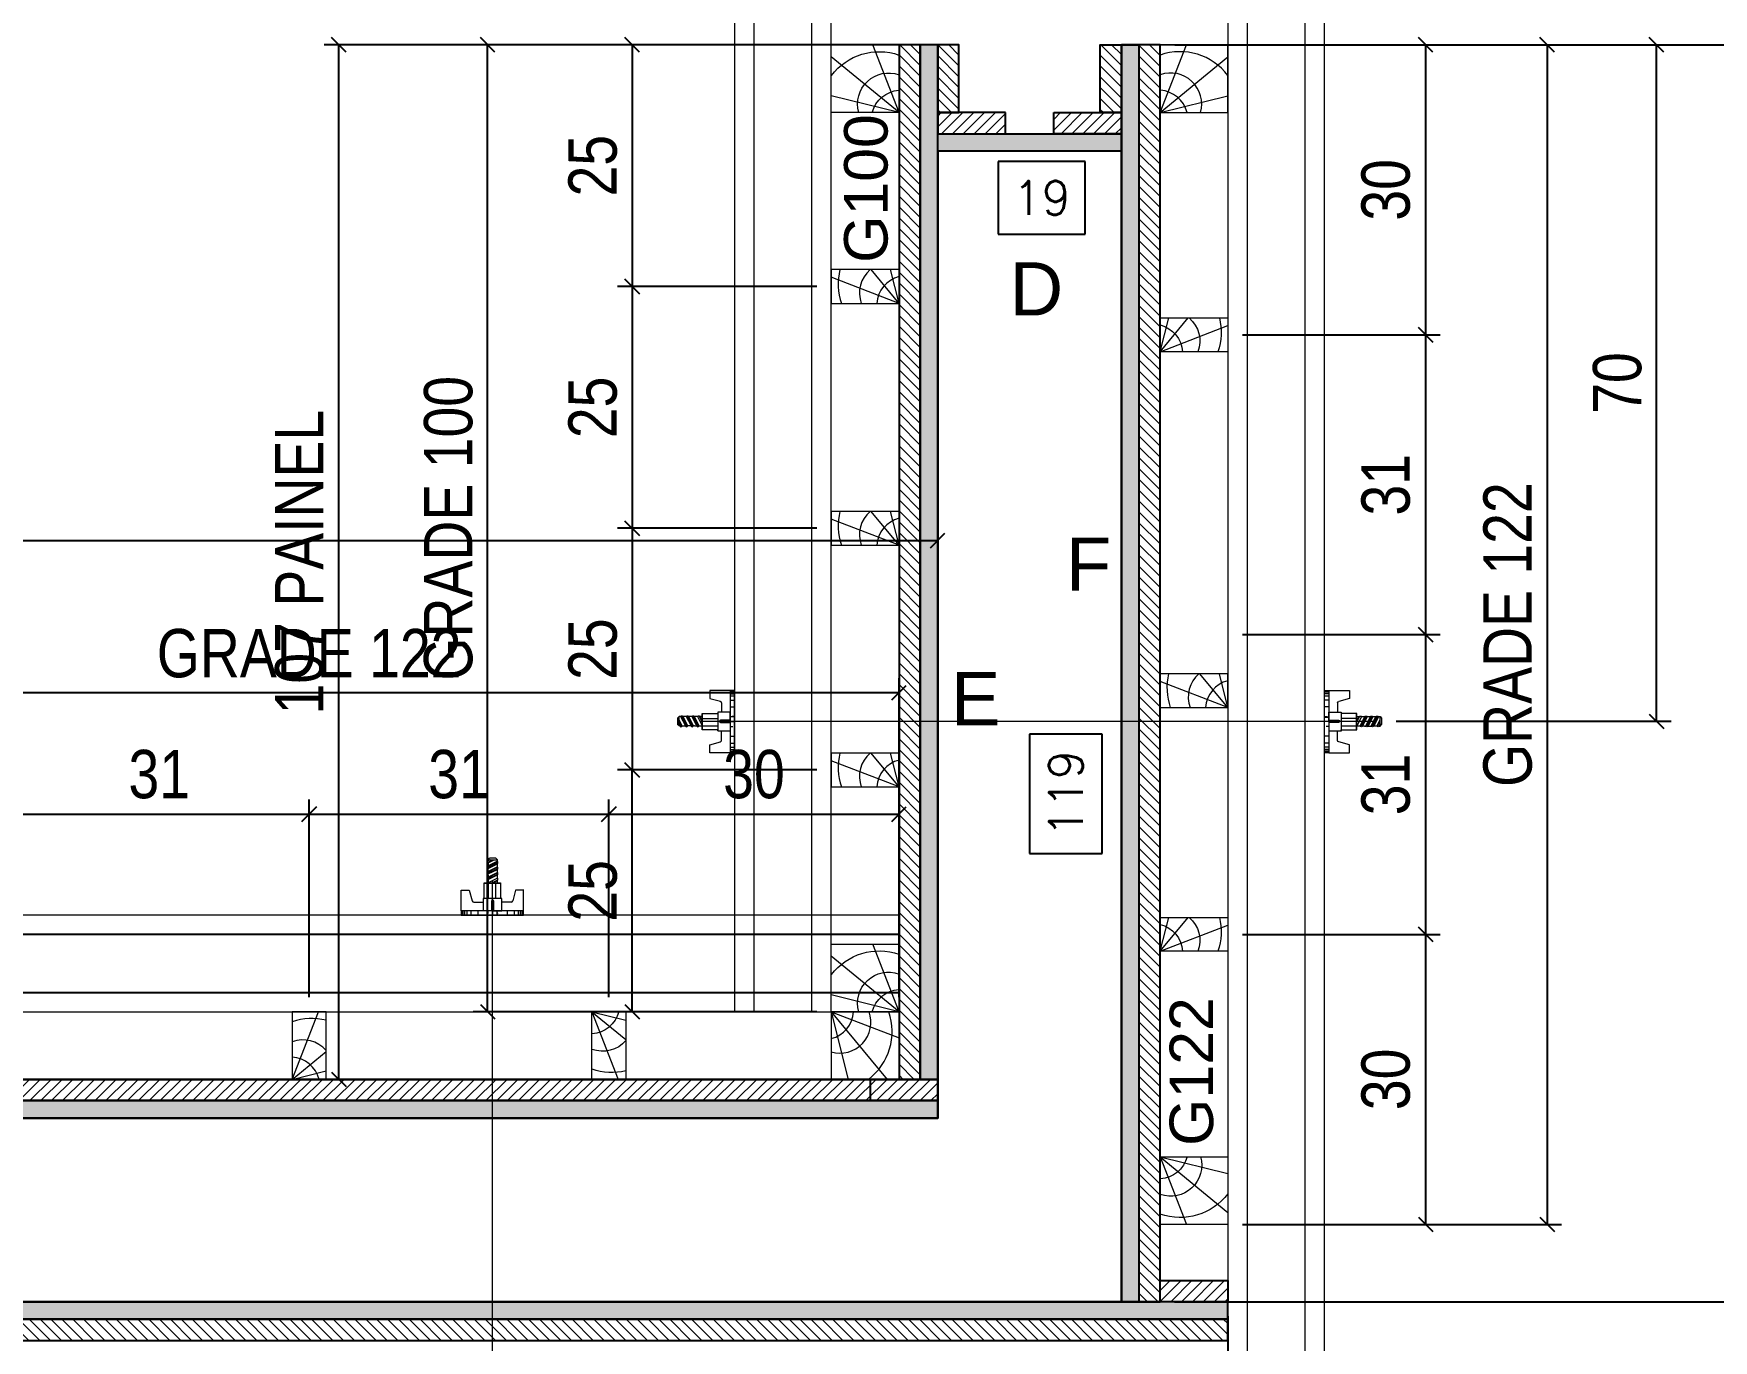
# Model space of a CAD drawing. Extents: x 2102 to 8383, y -13264 to 2718.
# Drawn here: x 7707.8 to 8055.3, y -1244.8 to -974.4 of the extents above; entities that cross this region are included whole.
import ezdxf
from ezdxf.enums import TextEntityAlignment as Align

# ---------------------------------------------------------------- set-up
doc = ezdxf.new("R2010")
doc.units = 0
for name, color, linetype, lineweight in [('CONCRETO', 251, 'Continuous', 25), ('Hachura', 251, 'Continuous', 9), ('Madeira', 126, 'Continuous', 18), ('Perfil Metálico', 224, 'Continuous', 18), ('Texto Seção', 7, 'Continuous', 15)]:
    doc.layers.add(name, color=color, linetype=linetype, lineweight=lineweight)
for name, color, linetype in [('COTA', 241, 'Continuous'), ('MEIO_PONT', 93, 'Continuous'), ('Painéis', 200, 'Continuous'), ('SARRAFO', 251, 'Continuous'), ('TEXTO_GERAL', 7, 'Continuous')]:
    doc.layers.add(name, color=color, linetype=linetype)
doc.styles.add('ARIAL', font='arial.ttf')
doc.styles.add('COTA TECNICA 2X', font='techl___.ttf', dxfattribs={"height": 10})
doc.styles.add('ROMANS', font='romans.shx')
doc.styles.add('SANSSERIF', font='sas_____.pfb')
doc.dimstyles.new('Cota Seção interna', dxfattribs={"dimtxt": 7, "dimasz": 6, "dimexe": 0.18, "dimexo": 2, "dimgap": -4, "dimtad": 3, "dimdec": 1, "dimlfac": 0.5, "dimzin": 12, "dimdsep": 46, "dimtxsty": 'ROMANS', "dimblk": 'ARCHTICK', "dimcen": 0.09, "dimse1": 1, "dimse2": 1, "dimsd1": 1, "dimsd2": 1, "dimclrd": 180, "dimclre": 5, "dimclrt": 1, "dimadec": 0, "dimazin": 3, "dimtfac": 1, "dimtdec": 1, "dimtofl": 0, "dimtmove": 0, "dimatfit": 3, "dimldrblk": 'ARCHTICK', "dimfxl": 1, "dimtolj": 1, "dimtzin": 0, "dimarcsym": 0})
doc.dimstyles.new('SECAO PILAR', dxfattribs={"dimtxt": 10, "dimasz": 3, "dimexe": 3, "dimexo": 3, "dimgap": 3, "dimtad": 1, "dimdec": 1, "dimlfac": 0.5, "dimzin": 12, "dimdsep": 46, "dimtxsty": 'COTA TECNICA 2X', "dimblk1": 'OBLIQUE', "dimblk2": 'OBLIQUE', "dimsah": 1, "dimcen": 0.9, "dimclrd": 256, "dimclre": 256, "dimclrt": 256, "dimadec": 1, "dimazin": 3, "dimtfac": 1, "dimtdec": 1, "dimtmove": 0, "dimatfit": 3, "dimfxl": 1, "dimtolj": 1, "dimtzin": 12, "dimarcsym": 0})
pattern_1 = [(315, (31467.0526, -10425.2543), (1.12253202, 1.12253202), [])]
pattern_2 = [(45, (17709.1963, 21608.5057), (-1.12253202, 1.12253202), [])]
pattern_3 = [(315, (31475.0526, -10396.2543), (1.12253202, 1.12253202), [])]

# ---------------------------------------------------------------- blocks, each defined once
blk = doc.blocks.new('*D202')
at = {"layer": 'COTA', "color": 180, "lineweight": -2, "transparency": 16777216}
for p, q in [((7925.35, -1000.92), (7907.35, -1000.92)), ((7907.35, -1000.92), (7907.35, -1015.92)), ((7925.35, -1015.92), (7925.35, -1000.92)), ((7907.35, -1015.92), (7925.35, -1015.92))]:
    blk.add_line(p, q, dxfattribs=at)
at = {"layer": 'Defpoints', "color": 0, "transparency": 16777216}
for p in [(7894.83, -998.78), (7932.83, -998.78), (7932.83, -1019.92)]:
    blk.add_point(p, dxfattribs=at)
at = {"layer": 'COTA', "color": 1, "transparency": 16777216, "insert": (7916.35, -1008.42), "char_height": 7, "attachment_point": 5, "style": 'ROMANS'}
blk.add_mtext('\\A1;19', dxfattribs=at)
blk = doc.blocks.new('_ArchTick')
at = {"color": 0, "linetype": 'ByBlock', "const_width": 0.15}
blk.add_lwpolyline([(-0.5, -0.5), (0.5, 0.5)], dxfattribs=at)
blk = doc.blocks.new('*D906')
at = {"layer": 'COTA', "color": 180, "lineweight": -2, "transparency": 16777216}
for p, q in [((7607.83, -1202.6), (7581.83, -1202.6)), ((7581.83, -1202.6), (7581.83, -1217.6)), ((7607.83, -1217.6), (7607.83, -1202.6)), ((7581.83, -1217.6), (7607.83, -1217.6))]:
    blk.add_line(p, q, dxfattribs=at)
at = {"layer": 'Defpoints', "color": 0, "transparency": 16777216}
for p in [(7256.83, -1221.6), (7256.83, -1236.78), (7932.83, -1236.78)]:
    blk.add_point(p, dxfattribs=at)
at = {"layer": 'COTA', "color": 1, "transparency": 16777216, "insert": (7594.83, -1210.1), "char_height": 7, "attachment_point": 5, "style": 'ROMANS'}
blk.add_mtext('\\A1;338', dxfattribs=at)
blk = doc.blocks.new('_Oblique')
at = {"color": 0, "linetype": 'ByBlock', "lineweight": -2}
blk.add_line((-0.5, -0.5), (0.5, 0.5), dxfattribs=at)
blk = doc.blocks.new('*D907')
at = {"layer": 'COTA', "lineweight": -2, "transparency": 16777216}
for p, q in [((7234.83, -1187.78), (7234.83, -1076.29)), ((7894.83, -1187.78), (7894.83, -1076.29)), ((7234.83, -1079.29), (7894.83, -1079.29))]:
    blk.add_line(p, q, dxfattribs=at)
at = {"layer": 'Defpoints', "color": 0, "transparency": 16777216}
for p in [(7894.83, -1079.29), (7234.83, -1190.78), (7894.83, -1190.78)]:
    blk.add_point(p, dxfattribs=at)
at = {"layer": 'COTA', "lineweight": -2, "transparency": 16777216, "xscale": 3, "yscale": 3, "zscale": 3, "rotation": 180}
blk.add_blockref('_Oblique', (7234.83, -1079.29), dxfattribs=at)
at = {"layer": 'COTA', "lineweight": -2, "transparency": 16777216, "xscale": 3, "yscale": 3, "zscale": 3}
blk.add_blockref('_Oblique', (7894.83, -1079.29), dxfattribs=at)
at = {"layer": 'COTA', "transparency": 16777216, "insert": (7483.83, -1071.07), "char_height": 10, "attachment_point": 5, "style": 'COTA TECNICA 2X'}
blk.add_mtext('\\A1;330 PAINEL', dxfattribs=at)
blk = doc.blocks.new('*D908')
at = {"layer": 'COTA', "lineweight": -2, "transparency": 16777216}
for p, q in [((7943.87, -976.78), (8078.91, -976.78)), ((8075.91, -976.78), (8075.91, -1236.77)), ((7943.83, -1236.77), (8078.91, -1236.77))]:
    blk.add_line(p, q, dxfattribs=at)
at = {"layer": 'Defpoints', "color": 0, "transparency": 16777216}
for p in [(7940.87, -976.78), (7940.83, -1236.77), (8075.91, -1236.77)]:
    blk.add_point(p, dxfattribs=at)
at = {"layer": 'COTA', "lineweight": -2, "transparency": 16777216, "xscale": 3, "yscale": 3, "zscale": 3}
for p, rotation in [((8075.91, -976.78), 90), ((8075.91, -1236.77), 270)]:
    blk.add_blockref('_Oblique', p, dxfattribs=dict(at, rotation=rotation))
at = {"layer": 'COTA', "transparency": 16777216, "insert": (8067.69, -1106.77), "char_height": 10, "attachment_point": 5, "rotation": 90, "style": 'COTA TECNICA 2X'}
blk.add_mtext('\\A1;130 PAINEL', dxfattribs=at)
blk = doc.blocks.new('*D909')
at = {"layer": 'COTA', "lineweight": -2, "transparency": 16777216}
for p, q in [((7891.83, -976.78), (7767.96, -976.78)), ((7770.96, -1190.78), (7770.96, -976.78)), ((7891.83, -1190.78), (7767.96, -1190.78))]:
    blk.add_line(p, q, dxfattribs=at)
at = {"layer": 'Defpoints', "color": 0, "transparency": 16777216}
for p in [(7770.96, -976.78), (7894.83, -976.78), (7894.83, -1190.78)]:
    blk.add_point(p, dxfattribs=at)
at = {"layer": 'COTA', "lineweight": -2, "transparency": 16777216, "xscale": 3, "yscale": 3, "zscale": 3}
for p, rotation in [((7770.96, -976.78), 90), ((7770.96, -1190.78), 270)]:
    blk.add_blockref('_Oblique', p, dxfattribs=dict(at, rotation=rotation))
at = {"layer": 'COTA', "transparency": 16777216, "insert": (7762.86, -1083.78), "char_height": 10, "attachment_point": 5, "rotation": 90, "style": 'COTA TECNICA 2X'}
blk.add_mtext('\\A1;107 PAINEL', dxfattribs=at)
blk = doc.blocks.new('PONTALETE')
at = {"layer": 'Madeira'}
for q in [(2.71, 7), (7, 5.76), (7, 1.74)]:
    blk.add_line((0, 0), q, dxfattribs=at)
blk.add_lwpolyline([(0, 0), (7, 0), (7, 7), (0, 7)], close=True, dxfattribs=at)
for centre, radius, start, end in [((2.04, 0.06), 6.23, 37.2818, 109.0913), ((1.09, 0.9), 3.19, 343.603, 109.9847), ((-0.21, -0.78), 3.09, 14.6322, 86.0383)]:
    blk.add_arc(centre, radius, start, end, dxfattribs=at)
blk = doc.blocks.new('MEIO PONTALETE')
at = {"layer": 'Madeira'}
for q in [(2.71, 7), (3.5, 2.88), (3.5, 0.87)]:
    blk.add_line((0, 0), q, dxfattribs=at)
blk.add_lwpolyline([(0, 0), (3.5, 0), (3.5, 7), (0, 7)], close=True, dxfattribs=at)
for centre, radius, start, end in [((2.04, 0.06), 6.23, 76.4499, 109.0913), ((1.09, 0.9), 3.19, 40.9063, 109.9847), ((-0.21, -0.78), 3.09, 14.6322, 86.0383)]:
    blk.add_arc(centre, radius, start, end, dxfattribs=at)
blk = doc.blocks.new('*D74')
at = {"layer": 'COTA', "lineweight": -2, "transparency": 16777216}
for p, q in [((7702.83, -1173.78), (7702.83, -1132.9)), ((7702.83, -1135.9), (7764.83, -1135.9)), ((7764.83, -1173.78), (7764.83, -1132.9))]:
    blk.add_line(p, q, dxfattribs=at)
at = {"layer": 'Defpoints', "color": 0, "transparency": 16777216}
for p in [(7764.83, -1135.9), (7702.83, -1176.78), (7764.83, -1176.78)]:
    blk.add_point(p, dxfattribs=at)
at = {"layer": 'COTA', "lineweight": -2, "transparency": 16777216, "xscale": 3, "yscale": 3, "zscale": 3, "rotation": 180}
blk.add_blockref('_Oblique', (7702.83, -1135.9), dxfattribs=at)
at = {"layer": 'COTA', "lineweight": -2, "transparency": 16777216, "xscale": 3, "yscale": 3, "zscale": 3}
blk.add_blockref('_Oblique', (7764.83, -1135.9), dxfattribs=at)
at = {"layer": 'COTA', "transparency": 16777216, "insert": (7733.83, -1127.69), "char_height": 10, "attachment_point": 5, "style": 'COTA TECNICA 2X'}
blk.add_mtext('\\A1;31', dxfattribs=at)
blk = doc.blocks.new('*D75')
at = {"layer": 'COTA', "lineweight": -2, "transparency": 16777216}
for p, q in [((7764.83, -1173.78), (7764.83, -1132.9)), ((7764.83, -1135.9), (7826.83, -1135.9)), ((7826.83, -1173.78), (7826.83, -1132.9))]:
    blk.add_line(p, q, dxfattribs=at)
at = {"layer": 'Defpoints', "color": 0, "transparency": 16777216}
for p in [(7826.83, -1135.9), (7764.83, -1176.78), (7826.83, -1176.78)]:
    blk.add_point(p, dxfattribs=at)
at = {"layer": 'COTA', "lineweight": -2, "transparency": 16777216, "xscale": 3, "yscale": 3, "zscale": 3, "rotation": 180}
blk.add_blockref('_Oblique', (7764.83, -1135.9), dxfattribs=at)
at = {"layer": 'COTA', "lineweight": -2, "transparency": 16777216, "xscale": 3, "yscale": 3, "zscale": 3}
blk.add_blockref('_Oblique', (7826.83, -1135.9), dxfattribs=at)
at = {"layer": 'COTA', "transparency": 16777216, "insert": (7795.83, -1127.69), "char_height": 10, "attachment_point": 5, "style": 'COTA TECNICA 2X'}
blk.add_mtext('\\A1;31', dxfattribs=at)
blk = doc.blocks.new('*D76')
at = {"layer": 'COTA', "lineweight": -2, "transparency": 16777216}
for p, q in [((7826.83, -1173.78), (7826.83, -1132.9)), ((7826.83, -1135.9), (7886.83, -1135.9)), ((7886.83, -1173.78), (7886.83, -1132.9))]:
    blk.add_line(p, q, dxfattribs=at)
at = {"layer": 'Defpoints', "color": 0, "transparency": 16777216}
for p in [(7886.83, -1135.9), (7826.83, -1176.78), (7886.83, -1176.78)]:
    blk.add_point(p, dxfattribs=at)
at = {"layer": 'COTA', "lineweight": -2, "transparency": 16777216, "xscale": 3, "yscale": 3, "zscale": 3, "rotation": 180}
blk.add_blockref('_Oblique', (7826.83, -1135.9), dxfattribs=at)
at = {"layer": 'COTA', "lineweight": -2, "transparency": 16777216, "xscale": 3, "yscale": 3, "zscale": 3}
blk.add_blockref('_Oblique', (7886.83, -1135.9), dxfattribs=at)
at = {"layer": 'COTA', "transparency": 16777216, "insert": (7856.83, -1127.69), "char_height": 10, "attachment_point": 5, "style": 'COTA TECNICA 2X'}
blk.add_mtext('\\A1;30', dxfattribs=at)
blk = doc.blocks.new('*D77')
at = {"layer": 'COTA', "lineweight": -2, "transparency": 16777216}
for p, q in [((7642.83, -1173.78), (7642.83, -1107.78)), ((7886.83, -1173.78), (7886.83, -1107.78)), ((7642.83, -1110.78), (7886.83, -1110.78))]:
    blk.add_line(p, q, dxfattribs=at)
at = {"layer": 'Defpoints', "color": 0, "transparency": 16777216}
for p in [(7886.83, -1110.78), (7642.83, -1176.78), (7886.83, -1176.78)]:
    blk.add_point(p, dxfattribs=at)
at = {"layer": 'COTA', "lineweight": -2, "transparency": 16777216, "xscale": 3, "yscale": 3, "zscale": 3, "rotation": 180}
blk.add_blockref('_Oblique', (7642.83, -1110.78), dxfattribs=at)
at = {"layer": 'COTA', "lineweight": -2, "transparency": 16777216, "xscale": 3, "yscale": 3, "zscale": 3}
blk.add_blockref('_Oblique', (7886.83, -1110.78), dxfattribs=at)
at = {"layer": 'COTA', "transparency": 16777216, "insert": (7764.83, -1102.68), "char_height": 10, "attachment_point": 5, "style": 'COTA TECNICA 2X'}
blk.add_mtext('\\A1;GRADE 122', dxfattribs=at)
blk = doc.blocks.new('*D78')
at = {"layer": 'COTA', "lineweight": -2, "transparency": 16777216}
for p, q in [((7957.87, -976.78), (7998.74, -976.78)), ((7995.74, -976.78), (7995.74, -1036.78)), ((7957.87, -1036.78), (7998.74, -1036.78))]:
    blk.add_line(p, q, dxfattribs=at)
at = {"layer": 'Defpoints', "color": 0, "transparency": 16777216}
for p in [(7954.87, -976.78), (7954.87, -1036.78), (7995.74, -1036.78)]:
    blk.add_point(p, dxfattribs=at)
at = {"layer": 'COTA', "lineweight": -2, "transparency": 16777216, "xscale": 3, "yscale": 3, "zscale": 3}
for p, rotation in [((7995.74, -976.78), 90), ((7995.74, -1036.78), 270)]:
    blk.add_blockref('_Oblique', p, dxfattribs=dict(at, rotation=rotation))
at = {"layer": 'COTA', "transparency": 16777216, "insert": (7987.53, -1006.78), "char_height": 10, "attachment_point": 5, "rotation": 90, "style": 'COTA TECNICA 2X'}
blk.add_mtext('\\A1;30', dxfattribs=at)
blk = doc.blocks.new('*D79')
at = {"layer": 'COTA', "lineweight": -2, "transparency": 16777216}
for p, q in [((7957.87, -1036.78), (7998.74, -1036.78)), ((7995.74, -1036.78), (7995.74, -1098.78)), ((7957.87, -1098.78), (7998.74, -1098.78))]:
    blk.add_line(p, q, dxfattribs=at)
at = {"layer": 'Defpoints', "color": 0, "transparency": 16777216}
for p in [(7954.87, -1036.78), (7954.87, -1098.78), (7995.74, -1098.78)]:
    blk.add_point(p, dxfattribs=at)
at = {"layer": 'COTA', "lineweight": -2, "transparency": 16777216, "xscale": 3, "yscale": 3, "zscale": 3}
for p, rotation in [((7995.74, -1036.78), 90), ((7995.74, -1098.78), 270)]:
    blk.add_blockref('_Oblique', p, dxfattribs=dict(at, rotation=rotation))
at = {"layer": 'COTA', "transparency": 16777216, "insert": (7987.53, -1067.78), "char_height": 10, "attachment_point": 5, "rotation": 90, "style": 'COTA TECNICA 2X'}
blk.add_mtext('\\A1;31', dxfattribs=at)
blk = doc.blocks.new('*D80')
at = {"layer": 'COTA', "lineweight": -2, "transparency": 16777216}
for p, q in [((7957.87, -1098.78), (7998.74, -1098.78)), ((7995.74, -1098.78), (7995.74, -1160.78)), ((7957.87, -1160.78), (7998.74, -1160.78))]:
    blk.add_line(p, q, dxfattribs=at)
at = {"layer": 'Defpoints', "color": 0, "transparency": 16777216}
for p in [(7954.87, -1098.78), (7954.87, -1160.78), (7995.74, -1160.78)]:
    blk.add_point(p, dxfattribs=at)
at = {"layer": 'COTA', "lineweight": -2, "transparency": 16777216, "xscale": 3, "yscale": 3, "zscale": 3}
for p, rotation in [((7995.74, -1098.78), 90), ((7995.74, -1160.78), 270)]:
    blk.add_blockref('_Oblique', p, dxfattribs=dict(at, rotation=rotation))
at = {"layer": 'COTA', "transparency": 16777216, "insert": (7987.53, -1129.78), "char_height": 10, "attachment_point": 5, "rotation": 90, "style": 'COTA TECNICA 2X'}
blk.add_mtext('\\A1;31', dxfattribs=at)
blk = doc.blocks.new('*D81')
at = {"layer": 'COTA', "lineweight": -2, "transparency": 16777216}
for p, q in [((7957.87, -1160.78), (7998.74, -1160.78)), ((7995.74, -1160.78), (7995.74, -1220.78)), ((7957.87, -1220.78), (7998.74, -1220.78))]:
    blk.add_line(p, q, dxfattribs=at)
at = {"layer": 'Defpoints', "color": 0, "transparency": 16777216}
for p in [(7954.87, -1160.78), (7954.87, -1220.78), (7995.74, -1220.78)]:
    blk.add_point(p, dxfattribs=at)
at = {"layer": 'COTA', "lineweight": -2, "transparency": 16777216, "xscale": 3, "yscale": 3, "zscale": 3}
for p, rotation in [((7995.74, -1160.78), 90), ((7995.74, -1220.78), 270)]:
    blk.add_blockref('_Oblique', p, dxfattribs=dict(at, rotation=rotation))
at = {"layer": 'COTA', "transparency": 16777216, "insert": (7987.53, -1190.78), "char_height": 10, "attachment_point": 5, "rotation": 90, "style": 'COTA TECNICA 2X'}
blk.add_mtext('\\A1;30', dxfattribs=at)
blk = doc.blocks.new('*D82')
at = {"layer": 'COTA', "lineweight": -2, "transparency": 16777216}
for p, q in [((7957.87, -976.78), (8023.87, -976.78)), ((8020.87, -976.78), (8020.87, -1220.78)), ((7957.87, -1220.78), (8023.87, -1220.78))]:
    blk.add_line(p, q, dxfattribs=at)
at = {"layer": 'Defpoints', "color": 0, "transparency": 16777216}
for p in [(7954.87, -976.78), (7954.87, -1220.78), (8020.87, -1220.78)]:
    blk.add_point(p, dxfattribs=at)
at = {"layer": 'COTA', "lineweight": -2, "transparency": 16777216, "xscale": 3, "yscale": 3, "zscale": 3}
for p, rotation in [((8020.87, -976.78), 90), ((8020.87, -1220.78), 270)]:
    blk.add_blockref('_Oblique', p, dxfattribs=dict(at, rotation=rotation))
at = {"layer": 'COTA', "transparency": 16777216, "insert": (8012.76, -1098.78), "char_height": 10, "attachment_point": 5, "rotation": 90, "style": 'COTA TECNICA 2X'}
blk.add_mtext('\\A1;GRADE 122', dxfattribs=at)
blk = doc.blocks.new('*D915')
at = {"layer": 'COTA', "linetype": 'ByBlock', "lineweight": -2, "transparency": 16777216}
for p, q in [((7869.83, -976.78), (7828.63, -976.78)), ((7831.63, -976.78), (7831.63, -1026.78)), ((7869.83, -1026.78), (7828.63, -1026.78))]:
    blk.add_line(p, q, dxfattribs=at)
at = {"layer": 'Defpoints', "color": 0, "linetype": 'ByBlock', "transparency": 16777216}
for p in [(7872.83, -976.78), (7831.63, -1026.78), (7872.83, -1026.78)]:
    blk.add_point(p, dxfattribs=at)
at = {"layer": 'COTA', "linetype": 'ByBlock', "lineweight": -2, "transparency": 16777216, "xscale": 3, "yscale": 3, "zscale": 3}
for p, rotation in [((7831.63, -976.78), 90), ((7831.63, -1026.78), 270)]:
    blk.add_blockref('_Oblique', p, dxfattribs=dict(at, rotation=rotation))
at = {"layer": 'COTA', "linetype": 'ByBlock', "transparency": 16777216, "insert": (7823.52, -1001.78), "char_height": 10, "attachment_point": 5, "rotation": 90, "style": 'COTA TECNICA 2X'}
blk.add_mtext('\\A1;25', dxfattribs=at)
blk = doc.blocks.new('*D916')
at = {"layer": 'COTA', "linetype": 'ByBlock', "lineweight": -2, "transparency": 16777216}
for p, q in [((7869.83, -1026.78), (7828.63, -1026.78)), ((7831.63, -1026.78), (7831.63, -1076.78)), ((7869.83, -1076.78), (7828.63, -1076.78))]:
    blk.add_line(p, q, dxfattribs=at)
at = {"layer": 'Defpoints', "color": 0, "linetype": 'ByBlock', "transparency": 16777216}
for p in [(7872.83, -1026.78), (7831.63, -1076.78), (7872.83, -1076.78)]:
    blk.add_point(p, dxfattribs=at)
at = {"layer": 'COTA', "linetype": 'ByBlock', "lineweight": -2, "transparency": 16777216, "xscale": 3, "yscale": 3, "zscale": 3}
for p, rotation in [((7831.63, -1026.78), 90), ((7831.63, -1076.78), 270)]:
    blk.add_blockref('_Oblique', p, dxfattribs=dict(at, rotation=rotation))
at = {"layer": 'COTA', "linetype": 'ByBlock', "transparency": 16777216, "insert": (7823.52, -1051.78), "char_height": 10, "attachment_point": 5, "rotation": 90, "style": 'COTA TECNICA 2X'}
blk.add_mtext('\\A1;25', dxfattribs=at)
blk = doc.blocks.new('*D917')
at = {"layer": 'COTA', "linetype": 'ByBlock', "lineweight": -2, "transparency": 16777216}
for p, q in [((7869.83, -1076.78), (7828.63, -1076.78)), ((7831.63, -1076.78), (7831.63, -1126.78)), ((7869.83, -1126.78), (7828.63, -1126.78))]:
    blk.add_line(p, q, dxfattribs=at)
at = {"layer": 'Defpoints', "color": 0, "linetype": 'ByBlock', "transparency": 16777216}
for p in [(7872.83, -1076.78), (7831.63, -1126.78), (7872.83, -1126.78)]:
    blk.add_point(p, dxfattribs=at)
at = {"layer": 'COTA', "linetype": 'ByBlock', "lineweight": -2, "transparency": 16777216, "xscale": 3, "yscale": 3, "zscale": 3}
for p, rotation in [((7831.63, -1076.78), 90), ((7831.63, -1126.78), 270)]:
    blk.add_blockref('_Oblique', p, dxfattribs=dict(at, rotation=rotation))
at = {"layer": 'COTA', "linetype": 'ByBlock', "transparency": 16777216, "insert": (7823.52, -1101.78), "char_height": 10, "attachment_point": 5, "rotation": 90, "style": 'COTA TECNICA 2X'}
blk.add_mtext('\\A1;25', dxfattribs=at)
blk = doc.blocks.new('*D918')
at = {"layer": 'COTA', "linetype": 'ByBlock', "lineweight": -2, "transparency": 16777216}
for p, q in [((7869.83, -1126.78), (7828.63, -1126.78)), ((7831.63, -1176.78), (7831.63, -1126.78)), ((7869.83, -1176.78), (7828.63, -1176.78))]:
    blk.add_line(p, q, dxfattribs=at)
at = {"layer": 'Defpoints', "color": 0, "linetype": 'ByBlock', "transparency": 16777216}
for p in [(7831.63, -1126.78), (7872.83, -1126.78), (7872.83, -1176.78)]:
    blk.add_point(p, dxfattribs=at)
at = {"layer": 'COTA', "linetype": 'ByBlock', "lineweight": -2, "transparency": 16777216, "xscale": 3, "yscale": 3, "zscale": 3}
for p, rotation in [((7831.63, -1126.78), 90), ((7831.63, -1176.78), 270)]:
    blk.add_blockref('_Oblique', p, dxfattribs=dict(at, rotation=rotation))
at = {"layer": 'COTA', "linetype": 'ByBlock', "transparency": 16777216, "insert": (7823.52, -1151.78), "char_height": 10, "attachment_point": 5, "rotation": 90, "style": 'COTA TECNICA 2X'}
blk.add_mtext('\\A1;25', dxfattribs=at)
blk = doc.blocks.new('C')
at = {"layer": 'Hachura', "color": 0}
for p, q in [((0, 3.22), (0, -3.22)), ((0.45, 3.22), (0, 3.22)), ((0.46, 3.16), (0, 3.16)), ((0.46, 3.05), (0, 3.05)), ((0.46, 2.88), (0, 2.88)), ((0, 2.75), (0, -1.16)), ((0.46, 2.65), (0, 2.65)), ((0.46, 2.23), (0, 2.23)), ((0.45, -3.23), (0.45, 3.22)), ((0.45, 3.22), (2.58, 3.22)), ((1.35, 1.94), (1.35, 0.96)), ((2.58, 2.39), (1.47, 2.09)), ((2.58, 3.22), (2.58, 2.39)), ((0.46, 1.51), (0, 1.51)), ((0.39, 0.49), (0.17, 0.49)), ((1.74, 0.97), (0.45, 0.97)), ((1.45, 0.1), (0.45, 0.1)), ((1.74, -0.97), (1.74, 0.97)), ((1.74, 0.97), (1.74, 0.84)), ((1.74, 0.97), (1.74, 0.84)), ((1.74, 0.84), (3.35, 0.84)), ((3.35, 0.45), (1.74, 0.45)), ((3.32, 0.84), (3.32, -0.84)), ((3.35, 0.84), (3.35, -0.84)), ((3.68, 0.45), (3.35, 0.45)), ((3.84, -0.52), (3.35, 0.45)), ((3.35, 0.06), (3.67, -0.57)), ((3.68, 0.45), (4.16, -0.52)), ((3.72, 0.5), (4.25, -0.57)), ((4.37, -0.55), (3.83, 0.53)), ((4.15, 0.45), (3.93, 0.45)), ((4.42, -0.52), (3.93, 0.45)), ((4.15, 0.45), (4.26, 0.45)), ((4.26, 0.45), (4.74, -0.52)), ((4.3, 0.5), (4.83, -0.57)), ((4.95, -0.55), (4.41, 0.53)), ((4.51, 0.45), (4.84, 0.45)), ((5, -0.52), (4.51, 0.45)), ((4.84, 0.45), (5.32, -0.52)), ((4.88, 0.5), (5.41, -0.57)), ((5.53, -0.55), (4.99, 0.53)), ((5.58, -0.52), (5.09, 0.45)), ((5.42, 0.45), (5.09, 0.45)), ((5.58, -0.52), (5.09, 0.45)), ((5.42, 0.45), (5.74, -0.19)), ((5.46, 0.5), (5.74, -0.07)), ((5.74, 0.19), (5.57, 0.53)), ((5.74, 0.32), (5.68, 0.45)), ((5.68, 0.45), (5.74, 0.45)), ((5.74, 0.45), (5.9, 0.29)), ((5.74, 0.45), (5.74, -0.52)), ((5.9, -0.36), (5.9, 0.29)), ((0.45, 0), (0, 0)), ((0.46, -1.52), (0, -1.52)), ((0.08, -0.48), (0.29, -0.48)), ((0.29, -0.48), (0.4, -0.48)), ((0.45, 0), (0.45, -0.97)), ((0.45, -0.16), (1.45, -0.16)), ((0.45, -0.65), (0.45, -0.32)), ((0.45, -3.23), (0.45, -0.65)), ((0.45, -0.97), (1.74, -0.97)), ((1.35, -1.94), (1.35, -0.97)), ((3.35, -0.32), (1.74, -0.32)), ((3.35, -0.84), (1.74, -0.84)), ((3.35, -0.07), (3.58, -0.52)), ((3.35, -0.52), (3.58, -0.52)), ((3.84, -0.52), (4.16, -0.52)), ((4.42, -0.52), (4.74, -0.52)), ((4.63, -0.52), (4.74, -0.52)), ((5, -0.52), (5.32, -0.52)), ((5.58, -0.52), (5.74, -0.52)), ((5.74, -0.52), (5.9, -0.36)), ((5.74, -0.52), (5.74, -0.52)), ((0.46, -2.23), (0, -2.23)), ((0.46, -2.65), (0, -2.65)), ((0.46, -2.88), (0, -2.88)), ((0.46, -3.05), (0, -3.05)), ((0.46, -3.16), (0, -3.16)), ((0, -3.22), (2.57, -3.22)), ((2.58, -2.39), (1.47, -2.1)), ((2.58, -3.23), (2.58, -2.39))]:
    blk.add_line(p, q, dxfattribs=at)
for centre, radius, start, end in [((1.52, 1.94), 0.161, 104.7436, 180), ((1.44, -0.03), 0.129, 272.695, 87.305), ((3.81, 0.39), 0.143, 25.5688, 154.4312), ((4.39, 0.39), 0.143, 25.5688, 154.4312), ((4.97, 0.39), 0.143, 25.5688, 154.4312), ((5.55, 0.39), 0.143, 25.5688, 154.4312), ((0.17, -0.37), 0.174, 221.744, 317.8592), ((3.71, -0.4), 0.174, 222.1408, 318.256), ((4.29, -0.4), 0.174, 222.1408, 318.256), ((4.87, -0.4), 0.174, 222.1408, 318.256), ((5.45, -0.4), 0.174, 222.1408, 318.256), ((5.61, -0.4), 0.174, 317.8592, 318.256), ((1.52, -1.94), 0.161, 180, 255.2564)]:
    blk.add_arc(centre, radius, start, end, dxfattribs=at)
blk = doc.blocks.new('*D94')
at = {"layer": 'COTA', "lineweight": -2, "transparency": 16777216}
for p, q in [((7869.83, -976.78), (7798.75, -976.78)), ((7801.75, -1176.78), (7801.75, -976.78)), ((7869.83, -1176.78), (7798.75, -1176.78))]:
    blk.add_line(p, q, dxfattribs=at)
at = {"layer": 'Defpoints', "color": 0, "transparency": 16777216}
for p in [(7801.75, -976.78), (7872.83, -976.78), (7872.83, -1176.78)]:
    blk.add_point(p, dxfattribs=at)
at = {"layer": 'COTA', "lineweight": -2, "transparency": 16777216, "xscale": 3, "yscale": 3, "zscale": 3}
for p, rotation in [((7801.75, -976.78), 90), ((7801.75, -1176.78), 270)]:
    blk.add_blockref('_Oblique', p, dxfattribs=dict(at, rotation=rotation))
at = {"layer": 'COTA', "transparency": 16777216, "insert": (7793.65, -1076.78), "char_height": 10, "attachment_point": 5, "rotation": 90, "style": 'COTA TECNICA 2X'}
blk.add_mtext('\\A1;GRADE 100', dxfattribs=at)
blk = doc.blocks.new('*D931')
at = {"layer": 'COTA', "linetype": 'ByBlock', "lineweight": -2, "transparency": 16777216}
for p, q in [((7234.83, -1239.78), (7234.83, -1412.56)), ((7954.83, -1239.78), (7954.83, -1412.56)), ((7234.83, -1409.56), (7954.83, -1409.56))]:
    blk.add_line(p, q, dxfattribs=at)
at = {"layer": 'Defpoints', "color": 0, "linetype": 'ByBlock', "transparency": 16777216}
for p in [(7234.83, -1236.78), (7954.83, -1236.78), (7954.83, -1409.56)]:
    blk.add_point(p, dxfattribs=at)
at = {"layer": 'COTA', "linetype": 'ByBlock', "lineweight": -2, "transparency": 16777216, "xscale": 3, "yscale": 3, "zscale": 3, "rotation": 180}
blk.add_blockref('_Oblique', (7234.83, -1409.56), dxfattribs=at)
at = {"layer": 'COTA', "linetype": 'ByBlock', "lineweight": -2, "transparency": 16777216, "xscale": 3, "yscale": 3, "zscale": 3}
blk.add_blockref('_Oblique', (7954.83, -1409.56), dxfattribs=at)
at = {"layer": 'COTA', "linetype": 'ByBlock', "transparency": 16777216, "insert": (7594.83, -1401.34), "char_height": 10, "attachment_point": 5, "style": 'COTA TECNICA 2X'}
blk.add_mtext('\\A1;360 PAINEL', dxfattribs=at)
blk = doc.blocks.new('*D943')
at = {"layer": 'COTA', "lineweight": -2, "transparency": 16777216}
for p, q in [((7957.83, -976.78), (8046.51, -976.78)), ((8043.51, -1116.71), (8043.51, -976.78)), ((7989.63, -1116.71), (8046.51, -1116.71))]:
    blk.add_line(p, q, dxfattribs=at)
at = {"layer": 'Defpoints', "color": 0, "transparency": 16777216}
for p in [(7954.83, -976.78), (8043.51, -976.78), (7986.63, -1116.71)]:
    blk.add_point(p, dxfattribs=at)
at = {"layer": 'COTA', "lineweight": -2, "transparency": 16777216, "xscale": 3, "yscale": 3, "zscale": 3}
for p, rotation in [((8043.51, -976.78), 90), ((8043.51, -1116.71), 270)]:
    blk.add_blockref('_Oblique', p, dxfattribs=dict(at, rotation=rotation))
at = {"layer": 'COTA', "transparency": 16777216, "insert": (8035.41, -1046.74), "char_height": 10, "attachment_point": 5, "rotation": 90, "style": 'COTA TECNICA 2X'}
blk.add_mtext('\\A1;70', dxfattribs=at)
blk = doc.blocks.new('*D841')
at = {"layer": 'COTA', "color": 180, "lineweight": -2, "transparency": 16777216}
for p, q in [((7928.83, -1119.35), (7913.83, -1119.35)), ((7913.83, -1119.35), (7913.83, -1144.02)), ((7928.83, -1144.02), (7928.83, -1119.35)), ((7913.83, -1144.02), (7928.83, -1144.02))]:
    blk.add_line(p, q, dxfattribs=at)
at = {"layer": 'Defpoints', "color": 0, "transparency": 16777216}
for p in [(7932.83, -998.78), (7932.83, -1236.78), (7932.83, -1236.78)]:
    blk.add_point(p, dxfattribs=at)
at = {"layer": 'COTA', "color": 1, "transparency": 16777216, "insert": (7921.33, -1131.68), "char_height": 7, "attachment_point": 5, "rotation": 90, "style": 'ROMANS'}
blk.add_mtext('\\A1;119', dxfattribs=at)

msp = doc.modelspace()

# ---------------------------------------------------------------- hatches: boundary and pattern name
at = {"layer": 'Hachura'}
h = msp.add_hatch(dxfattribs=at)
h.set_pattern_fill('ANSI31', color=256, scale=0.5, angle=270, style=0)
h.set_pattern_definition(pattern_3)
h.paths.add_polyline_path([(7891.23, -1190.78), (7886.83, -1190.78), (7886.83, -976.78), (7891.23, -976.78)])
h = msp.add_hatch(color=256, dxfattribs=at)
h.dxf.hatch_style = 1
h.paths.add_polyline_path([(7894.83, -1190.78), (7894.83, -976.78), (7891.23, -976.78), (7891.23, -1190.78)])
h = msp.add_hatch(dxfattribs=at)
h.set_pattern_fill('ANSI31', color=256, scale=0.5, angle=270, style=0)
h.set_pattern_definition(pattern_1)
h.paths.add_polyline_path([(7899.23, -990.78), (7894.83, -990.78), (7894.83, -976.78), (7899.23, -976.78)])
h = msp.add_hatch(dxfattribs=at)
h.set_pattern_fill('ANSI31', color=256, scale=0.5, angle=270, style=0)
h.set_pattern_definition(pattern_1)
h.paths.add_polyline_path([(7928.43, -990.78), (7932.83, -990.78), (7932.83, -976.78), (7928.43, -976.78)])
h = msp.add_hatch(color=256, dxfattribs=at)
h.dxf.hatch_style = 1
h.paths.add_polyline_path([(7932.83, -1236.78), (7932.83, -976.78), (7936.43, -976.78), (7936.43, -1236.78)])
h = msp.add_hatch(dxfattribs=at)
h.set_pattern_fill('ANSI31', color=256, scale=0.5, angle=270, style=0)
h.set_pattern_definition(pattern_3)
h.paths.add_polyline_path([(7936.43, -1236.78), (7940.83, -1236.78), (7940.83, -976.78), (7936.43, -976.78)])
h = msp.add_hatch(dxfattribs=at)
h.set_pattern_fill('ANSI31', color=256, scale=0.5, angle=360, style=0)
h.set_pattern_definition(pattern_2)
h.paths.add_polyline_path([(7894.83, -995.18), (7894.83, -990.78), (7908.83, -990.78), (7908.83, -995.18)])
h = msp.add_hatch(dxfattribs=at)
h.set_pattern_fill('ANSI31', color=256, scale=0.5, angle=360, style=0)
h.set_pattern_definition(pattern_2)
h.paths.add_polyline_path([(7932.83, -995.18), (7932.83, -990.78), (7918.83, -990.78), (7918.83, -995.18)])
h = msp.add_hatch(color=256, dxfattribs=at)
h.dxf.hatch_style = 1
h.paths.add_polyline_path([(7932.83, -995.18), (7932.83, -998.78), (7894.83, -998.78), (7894.83, -995.18)])
h = msp.add_hatch(dxfattribs=at)
h.set_pattern_fill('ANSI31', color=256, scale=0.5, angle=360, style=0)
h.set_pattern_definition([(45, (17779.1963, 21808.5057), (-1.12253202, 1.12253202), [])])
h.paths.add_polyline_path([(7234.83, -1195.18), (7234.83, -1190.78), (7894.83, -1190.78), (7894.83, -1195.18)])
h = msp.add_hatch(color=256, dxfattribs=at)
h.dxf.hatch_style = 1
h.paths.add_polyline_path([(7234.83, -1198.78), (7894.83, -1198.78), (7894.83, -1195.18), (7234.83, -1195.18)])
h = msp.add_hatch(dxfattribs=at)
h.set_pattern_fill('ANSI31', color=256, scale=0.5, angle=180, style=0)
h.set_pattern_definition([(225, (-1172.1074, -23833.5107), (1.12253202, -1.12253202), [])])
h.paths.add_polyline_path([(7954.83, -1236.78), (7954.83, -1232.38), (7940.83, -1232.37), (7940.83, -1236.77)])
h = msp.add_hatch(color=256, dxfattribs=at)
h.dxf.hatch_style = 1
h.paths.add_polyline_path([(7954.83, -1240.38), (7954.83, -1236.78), (7234.83, -1236.78), (7234.83, -1240.38)])
h = msp.add_hatch(dxfattribs=at)
h.set_pattern_fill('ANSI31', color=256, scale=0.5, angle=270, style=0)
h.set_pattern_definition([(315, (13.4547, -12165.2052), (1.12253202, 1.12253202), [])])
h.paths.add_polyline_path([(7234.83, -1244.78), (7234.83, -1240.38), (7954.83, -1240.38), (7954.83, -1244.78)])

# ---------------------------------------------------------------- linework, layer by layer
at = {"layer": 'CONCRETO', "color": 2}
msp.add_lwpolyline([(7932.83, -998.78), (7894.83, -998.78), (7894.83, -1198.78), (7256.83, -1198.78), (7256.83, -1236.78), (7932.83, -1236.78)], close=True, dxfattribs=at)
at = {"layer": 'Hachura'}
for p, q in [((7985.61, -1116.77), (7845.81, -1116.77)), ((7802.75, -1289.61), (7802.75, -1149.81))]:
    msp.add_line(p, q, dxfattribs=at)
at = {"layer": 'Madeira'}
for points in [[(7872.83, -976.78), (7886.83, -976.78), (7886.83, -1176.78), (7872.83, -1176.78)], [(7954.87, -1220.78), (7940.87, -1220.78), (7940.87, -976.78), (7954.87, -976.78)], [(7642.83, -1190.78), (7642.83, -1176.78), (7886.83, -1176.78), (7886.83, -1190.78)]]:
    msp.add_lwpolyline(points, close=True, dxfattribs=at)
at = {"layer": 'Painéis', "linetype": 'ByBlock'}
for p, q in [((7940.83, -1236.78), (7940.83, -1233)), ((7932.83, -1236.78), (7940.83, -1236.78))]:
    msp.add_line(p, q, dxfattribs=at)
at = {"layer": 'Painéis'}
for points in [[(7894.83, -1190.78), (7894.83, -976.78), (7891.23, -976.78), (7891.23, -1190.78)], [(7932.83, -1236.78), (7932.83, -976.78), (7936.43, -976.78), (7936.43, -1236.78)], [(7932.83, -995.18), (7932.83, -998.78), (7894.83, -998.78), (7894.83, -995.18)], [(7234.83, -1198.78), (7894.83, -1198.78), (7894.83, -1195.18), (7234.83, -1195.18)], [(7954.83, -1240.38), (7954.83, -1236.78), (7234.83, -1236.78), (7234.83, -1240.38)]]:
    msp.add_lwpolyline(points, close=True, dxfattribs=at)
at = {"layer": 'Perfil Metálico'}
for points in [[(7852.83, -1176.78), (7872.83, -1176.78), (7872.83, -952.41), (7852.83, -952.41)], [(7868.83, -952.41), (7856.83, -952.41), (7856.83, -1176.78), (7868.83, -1176.78)], [(7954.83, -1284.68), (7974.83, -1284.68), (7974.83, -952.41), (7954.83, -952.41)], [(7970.83, -952.41), (7958.83, -952.41), (7958.83, -1284.68), (7970.83, -1284.68)], [(7202.9, -1156.78), (7202.9, -1176.78), (7886.83, -1176.78), (7886.83, -1156.78)]]:
    msp.add_lwpolyline(points, close=True, dxfattribs=at)
at = {"layer": 'SARRAFO'}
for p, q in [((7940.83, -1236.77), (7940.87, -976.78)), ((7880.83, -1190.78), (7880.83, -1195.18))]:
    msp.add_line(p, q, dxfattribs=at)
for points in [[(7891.23, -1190.78), (7891.23, -976.78), (7886.83, -976.78), (7886.83, -1190.78)], [(7894.83, -976.78), (7894.83, -990.78), (7899.23, -990.78), (7899.23, -976.78)], [(7932.83, -976.78), (7932.83, -990.78), (7928.43, -990.78), (7928.43, -976.78)], [(7908.83, -990.78), (7894.83, -990.78), (7894.83, -995.18), (7908.83, -995.18)], [(7918.83, -990.78), (7932.83, -990.78), (7932.83, -995.18), (7918.83, -995.18)], [(7886.83, -1172.78), (7886.83, -1160.78), (7202.9, -1160.78), (7202.9, -1172.78)], [(7894.83, -1190.78), (7234.83, -1190.78), (7234.83, -1195.18), (7894.83, -1195.18)], [(7894.83, -1190.78), (7894.83, -1195.18), (7234.83, -1195.18), (7234.83, -1190.78)], [(7940.83, -1232.37), (7954.83, -1232.37), (7954.83, -1236.77), (7940.83, -1236.77)], [(7954.83, -1240.38), (7234.83, -1240.38), (7234.83, -1244.78), (7954.83, -1244.78)], [(7954.83, -1240.38), (7234.83, -1240.38), (7234.83, -1244.78), (7954.83, -1244.78)]]:
    msp.add_lwpolyline(points, close=True, dxfattribs=at)
msp.add_lwpolyline([(7940.87, -976.78), (7932.83, -976.78), (7932.83, -1236.78), (7940.83, -1236.78)], dxfattribs=at)

# ---------------------------------------------------------------- block references
at = {"layer": 'Hachura', "linetype": 'Continuous', "yscale": 2, "zscale": 2}
for p, xscale, rotation in [((7852.83, -1116.77), 2, 180), ((7974.83, -1116.78), -2, 180), ((7802.74, -1156.81), 2, 90.00000000000001)]:
    msp.add_blockref('C', p, dxfattribs=dict(at, xscale=xscale, rotation=rotation))
at = {"layer": 'Madeira'}
for name, p, xscale, yscale, zscale in [('PONTALETE', (7940.87, -990.78), 2, 2, 2), ('MEIO PONTALETE', (7761.33, -1190.78), 1.999999997962732, 1.999999997962732, 1.999999997962732)]:
    msp.add_blockref(name, p, dxfattribs=dict(at, xscale=xscale, yscale=yscale, zscale=zscale))
for name, p, xscale, yscale, zscale, rotation in [('MEIO PONTALETE', (7940.87, -1040.28), -1.999999997962732, 1.999999997962732, 1.999999997962732, 270), ('MEIO PONTALETE', (7954.83, -1113.87), 1.999999997962732, 1.999999997962732, 1.999999997962732, 90.00000000000001), ('MEIO PONTALETE', (7940.87, -1164.28), -1.999999997962732, 1.999999997962732, 1.999999997962732, 270), ('MEIO PONTALETE', (7823.33, -1176.78), -1.999999997962732, 1.999999997962732, 1.999999997962732, 180), ('PONTALETE', (7872.83, -1176.78), 2, 2, 2, 270), ('PONTALETE', (7940.87, -1206.78), -2, 2, 2, 180)]:
    msp.add_blockref(name, p, dxfattribs=dict(at, xscale=xscale, yscale=yscale, zscale=zscale, rotation=rotation))
at = {"layer": 'MEIO_PONT', "xscale": -2, "yscale": 2, "zscale": 2}
for p in [(7886.83, -990.78), (7886.83, -1176.78)]:
    msp.add_blockref('PONTALETE', p, dxfattribs=at)
at = {"layer": 'MEIO_PONT', "xscale": 1.999999997962732, "yscale": 1.999999997962732, "zscale": 1.999999997962732, "rotation": 90.00000000000001}
for p in [(7886.83, -1030.28), (7886.83, -1080.28), (7886.83, -1130.28)]:
    msp.add_blockref('MEIO PONTALETE', p, dxfattribs=at)

# ---------------------------------------------------------------- texts
at = {"layer": 'Texto Seção', "color": 0, "linetype": 'Continuous', "style": 'SANSSERIF'}
msp.add_text('G100', height=9, rotation=90, dxfattribs=at).set_placement((7879.97, -1021.88), align=Align.MIDDLE_LEFT)
at = {"layer": 'TEXTO_GERAL', "style": 'ARIAL'}
for s, p in [('D', (7915.23, -1027.25)), ('F', (7926.02, -1084.2)), ('E', (7902.67, -1112.02))]:
    msp.add_text(s, height=11, dxfattribs=at).set_placement(p, align=Align.MIDDLE_CENTER)
at = {"layer": 'TEXTO_GERAL', "color": 0, "linetype": 'Continuous', "style": 'SANSSERIF'}
msp.add_text('G122', height=9, rotation=90, dxfattribs=at).set_placement((7947.3, -1204.54), align=Align.MIDDLE_LEFT)

# ---------------------------------------------------------------- dimensions: what is measured, and where the dimension line sits
at = {"layer": 'COTA'}
for base, p1, p2, text, picture, middle in [((7770.96, -976.78), (7894.83, -1190.78), (7894.83, -976.78), '<> PAINEL', '*D909', (7762.86, -1083.78)), ((7801.75, -976.78), (7872.83, -1176.78), (7872.83, -976.78), 'GRADE <>', '*D94', (7793.65, -1076.78)), ((8075.91, -1236.77), (7940.87, -976.78), (7940.83, -1236.77), '<> PAINEL', '*D908', (8067.69, -1106.77)), ((8020.87, -1220.78), (7954.87, -976.78), (7954.87, -1220.78), 'GRADE <>', '*D82', (8012.76, -1098.78))]:
    dim = msp.add_linear_dim(base=base, p1=p1, p2=p2, angle=270, text=text, dimstyle='SECAO PILAR', dxfattribs=at)
    dim.commit()
    dim.dimension.update_dxf_attribs({"geometry": picture, "text_midpoint": middle})
at = {"layer": 'COTA', "linetype": 'ByBlock'}
for base, p1, p2, picture, middle in [((7831.63, -1026.78), (7872.83, -976.78), (7872.83, -1026.78), '*D915', (7823.52, -1001.78)), ((7831.63, -1076.78), (7872.83, -1026.78), (7872.83, -1076.78), '*D916', (7823.52, -1051.78)), ((7831.63, -1126.78), (7872.83, -1076.78), (7872.83, -1126.78), '*D917', (7823.52, -1101.78)), ((7831.63, -1126.78), (7872.83, -1176.78), (7872.83, -1126.78), '*D918', (7823.52, -1151.78))]:
    dim = msp.add_linear_dim(base=base, p1=p1, p2=p2, angle=270, dimstyle='SECAO PILAR', override={"dimtmove": 1}, dxfattribs=at)
    dim.commit()
    dim.dimension.update_dxf_attribs({"geometry": picture, "text_midpoint": middle})
at = {"layer": 'COTA'}
for base, p1, p2, picture, middle in [((8043.51, -976.78), (7986.63, -1116.71), (7954.83, -976.78), '*D943', (8035.41, -1046.74)), ((7995.74, -1036.78), (7954.87, -976.78), (7954.87, -1036.78), '*D78', (7987.53, -1006.78)), ((7995.74, -1098.78), (7954.87, -1036.78), (7954.87, -1098.78), '*D79', (7987.53, -1067.78)), ((7995.74, -1160.78), (7954.87, -1098.78), (7954.87, -1160.78), '*D80', (7987.53, -1129.78)), ((7995.74, -1220.78), (7954.87, -1160.78), (7954.87, -1220.78), '*D81', (7987.53, -1190.78))]:
    dim = msp.add_linear_dim(base=base, p1=p1, p2=p2, angle=270, dimstyle='SECAO PILAR', dxfattribs=at)
    dim.commit()
    dim.dimension.update_dxf_attribs({"geometry": picture, "text_midpoint": middle})
dim = msp.add_linear_dim(base=(7932.83, -1019.92), p1=(7894.83, -998.78), p2=(7932.83, -998.78), dimstyle='Cota Seção interna', dxfattribs=at)
dim.commit()
dim.dimension.update_dxf_attribs({"geometry": '*D202', "text_midpoint": (7916.35, -1019.92), "dimtype": 160})
for base, p1, p2, angle, picture, middle in [((7932.83, -1236.78), (7932.83, -998.78), (7932.83, -1236.78), 90, '*D841', (7932.83, -1131.68)), ((7256.83, -1221.6), (7932.83, -1236.78), (7256.83, -1236.78), 180, '*D906', (7594.83, -1221.6))]:
    dim = msp.add_linear_dim(base=base, p1=p1, p2=p2, angle=angle, dimstyle='Cota Seção interna', dxfattribs=at)
    dim.commit()
    dim.dimension.update_dxf_attribs({"geometry": picture, "text_midpoint": middle, "dimtype": 160})
dim = msp.add_linear_dim(base=(7894.83, -1079.29), p1=(7234.83, -1190.78), p2=(7894.83, -1190.78), text='<> PAINEL', dimstyle='SECAO PILAR', dxfattribs=at)
dim.commit()
dim.dimension.update_dxf_attribs({"geometry": '*D907', "text_midpoint": (7483.83, -1079.29), "dimtype": 160})
dim = msp.add_linear_dim(base=(7886.83, -1110.78), p1=(7642.83, -1176.78), p2=(7886.83, -1176.78), text='GRADE <>', dimstyle='SECAO PILAR', dxfattribs=at)
dim.commit()
dim.dimension.update_dxf_attribs({"geometry": '*D77', "text_midpoint": (7764.83, -1102.68)})
for base, p1, p2, picture, middle in [((7764.83, -1135.9), (7702.83, -1176.78), (7764.83, -1176.78), '*D74', (7733.83, -1127.69)), ((7826.83, -1135.9), (7764.83, -1176.78), (7826.83, -1176.78), '*D75', (7795.83, -1127.69)), ((7886.83, -1135.9), (7826.83, -1176.78), (7886.83, -1176.78), '*D76', (7856.83, -1127.69))]:
    dim = msp.add_linear_dim(base=base, p1=p1, p2=p2, dimstyle='SECAO PILAR', dxfattribs=at)
    dim.commit()
    dim.dimension.update_dxf_attribs({"geometry": picture, "text_midpoint": middle})
at = {"layer": 'COTA', "linetype": 'ByBlock'}
dim = msp.add_linear_dim(base=(7954.83, -1409.56), p1=(7234.83, -1236.78), p2=(7954.83, -1236.78), text='<> PAINEL', dimstyle='SECAO PILAR', override={"dimtmove": 1}, dxfattribs=at)
dim.commit()
dim.dimension.update_dxf_attribs({"geometry": '*D931', "text_midpoint": (7594.83, -1401.34)})

doc.saveas('drawing.dxf')
